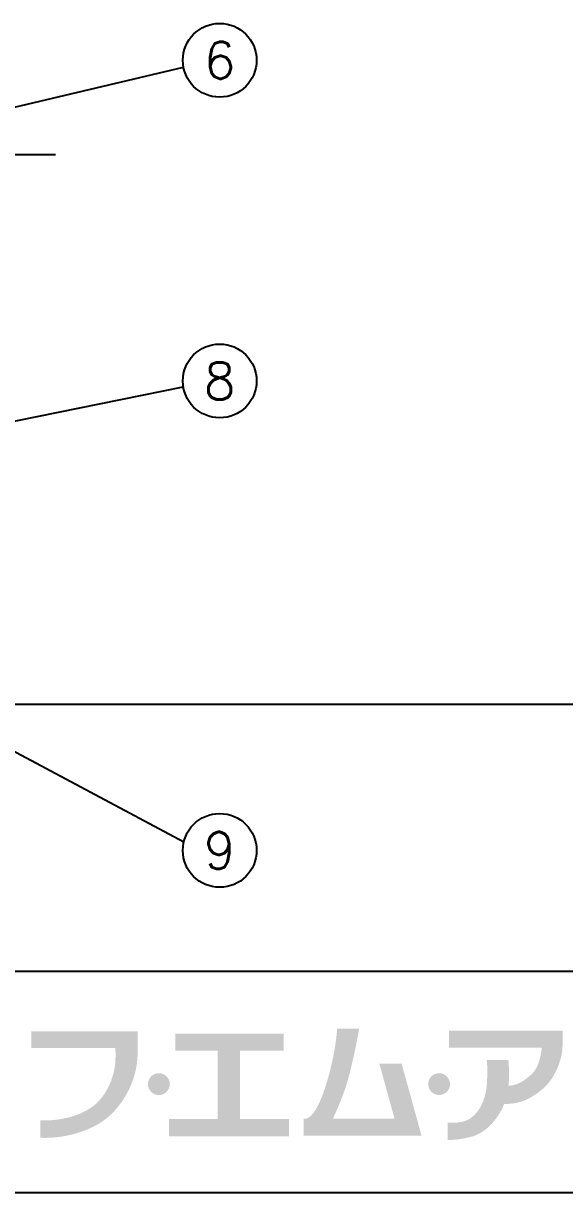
# Model space of a CAD drawing. Extents: x 115 to 2025, y 0 to 1377.
# Drawn here: x 450 to 633.4, y 0 to 396.2 of the extents above; entities that cross this region are included whole.
import ezdxf
from ezdxf.enums import TextEntityAlignment as Align

# ---------------------------------------------------------------- set-up
doc = ezdxf.new("R2010")
doc.units = 0
doc.header["$LTSCALE"] = 0.5
doc.header["$PDMODE"] = 3
doc.layers.get('0').update_dxf_attribs({"linetype": 'CONTINUOUS'})
doc.layers.get('DEFPOINTS').update_dxf_attribs({"linetype": 'CONTINUOUS'})
doc.layers.add('SUNPOU', color=7, linetype='CONTINUOUS')
doc.layers.add('WAKU', color=7, linetype='CONTINUOUS')
doc.styles.get("Standard").update_dxf_attribs({"font": 'ROMANS', "bigfont": 'EXTFONT.shx'})
doc.dimstyles.get("Standard").update_dxf_attribs({"dimscale": 5, "dimtxt": 2, "dimasz": 3, "dimexe": 1, "dimexo": 1, "dimgap": 0.6, "dimtad": 3, "dimdec": 1, "dimzin": 0, "dimdsep": 46, "dimtxsty": 'STANDARD', "dimblk1": 'OPEN', "dimblk2": 'OPEN', "dimsah": 1, "dimcen": 1.5, "dimclrd": 7, "dimclre": 7, "dimclrt": 7, "dimadec": 0, "dimazin": 0, "dimtfac": 1, "dimtdec": 1, "dimtmove": 0, "dimatfit": 0, "dimldrblk": 'DOTSMALL', "dimfxl": 1, "dimtvp": 1, "dimtolj": 1, "dimtzin": 0, "dimarcsym": 0})

# ---------------------------------------------------------------- blocks, each defined once
blk = doc.blocks.new('_OPEN')
at = {"color": 0, "linetype": 'ByBlock'}
for p, q in [((-1, 0.167), (0, 0)), ((0, 0), (-1, -0.167)), ((0, 0), (-1, 0))]:
    blk.add_line(p, q, dxfattribs=at)
blk = doc.blocks.new('*D52')
at = {"color": 7, "lineweight": -2}
for p, q in [((263.6, 310.47), (263.6, 356.78)), ((430.91, 310.47), (430.91, 356.78)), ((248.6, 351.78), (189.74, 351.78)), ((430.91, 351.78), (263.6, 351.78)), ((445.91, 351.78), (460.91, 351.78))]:
    blk.add_line(p, q, dxfattribs=at)
at = {"layer": 'DEFPOINTS', "color": 0}
for p in [(263.6, 351.78), (263.6, 305.47), (430.91, 305.47)]:
    blk.add_point(p, dxfattribs=at)
at = {"color": 7, "lineweight": -2, "xscale": 15, "yscale": 15, "zscale": 15}
blk.add_blockref('_OPEN', (263.6, 351.78), dxfattribs=at)
at = {"color": 7, "lineweight": -2, "xscale": 15, "yscale": 15, "zscale": 15, "rotation": 180}
blk.add_blockref('_OPEN', (430.91, 351.78), dxfattribs=at)
at = {"color": 7, "insert": (211.31, 359.78), "char_height": 10, "attachment_point": 5}
blk.add_mtext('\\A1;φ165', dxfattribs=at)
blk = doc.blocks.new('_DotSmall')
at = {"color": 0, "linetype": 'ByBlock', "const_width": 0.5}
blk.add_lwpolyline([(-0.0625, 0, 1), (0.0625, 0, 1)], format="xyb", close=True, dxfattribs=at)

msp = doc.modelspace()

# ---------------------------------------------------------------- hatches: boundary and pattern name
at = {"layer": 'WAKU'}
h = msp.add_hatch(color=1, dxfattribs=at)
edge = h.paths.add_edge_path()
edge.add_spline(control_points=[(578.2, 43.65), (578.2, 43.65), (570.65, 43.65), (570.65, 43.65), (570.65, 43.65), (575.77, 25.11), (575.77, 25.11), (575.77, 25.11), (554.88, 25.11), (554.88, 25.11), (555.48, 26.27), (556.81, 29.05), (558.58, 33.87), (561.44, 41.68), (563.8, 55.58), (563.8, 55.58), (563.8, 55.58), (556.35, 55.58), (556.35, 55.58), (556.35, 55.58), (555.84, 46.26), (552.11, 35.08), (549.57, 27.44), (547.28, 25.54), (546.09, 25.11), (546.09, 25.11), (544.97, 25.11), (544.97, 25.11), (544.97, 25.11), (544.97, 19.33), (544.97, 19.33), (544.97, 19.33), (577.36, 19.33), (577.36, 19.33), (577.36, 19.33), (582.3, 19.33), (582.3, 19.33), (582.3, 19.33), (584.91, 19.33), (584.91, 19.33), (584.91, 19.33), (578.2, 43.65), (578.2, 43.65)], knot_values=[0, 0, 0, 0, 1, 1, 1, 2, 2, 2, 3, 3, 3, 4, 4, 4, 5, 5, 5, 6, 6, 6, 7, 7, 7, 8, 8, 8, 9, 9, 9, 10, 10, 10, 11, 11, 11, 12, 12, 12, 13, 13, 13, 14, 14, 14, 14], degree=3, periodic=0)
h = msp.add_hatch(color=1, dxfattribs=at)
edge = h.paths.add_edge_path()
edge.add_spline(control_points=[(488.75, 49.02), (488.75, 49.02), (488.75, 50.06), (488.75, 50.06), (488.76, 50.73), (488.77, 51.12), (488.75, 51.17), (488.75, 51.17), (488.75, 54.67), (488.75, 54.67), (488.75, 54.67), (452.69, 54.67), (452.69, 54.67), (452.69, 54.67), (452.69, 49.02), (452.69, 49.02), (452.69, 49.02), (481.18, 49.02), (481.18, 49.02), (481.32, 47.05), (481.43, 42.9), (480.27, 39.37), (479.06, 35.68), (477.51, 33.01), (475.36, 30.8), (471.02, 26.3), (462.93, 24.17), (455.8, 24.48), (455.8, 24.48), (455.8, 24.47), (455.8, 24.47), (455.8, 24.47), (455.8, 18.59), (455.8, 18.59), (455.8, 18.59), (455.8, 18.58), (455.8, 18.58), (464.54, 18.2), (474.66, 21.22), (480.13, 26.87), (482.74, 29.58), (485.09, 32.85), (486.75, 37.09), (488.34, 41.12), (488.74, 44.79), (488.74, 47.37), (488.73, 47.99), (488.73, 48.54), (488.74, 49.02), (488.74, 49.02), (488.75, 49.02), (488.75, 49.02)], knot_values=[0, 0, 0, 0, 1, 1, 1, 2, 2, 2, 3, 3, 3, 4, 4, 4, 5, 5, 5, 6, 6, 6, 7, 7, 7, 8, 8, 8, 9, 9, 9, 10, 10, 10, 11, 11, 11, 12, 12, 12, 13, 13, 13, 14, 14, 14, 15, 15, 15, 16, 16, 16, 17, 17, 17, 17], degree=3, periodic=0)
msp.add_hatch(color=1, dxfattribs=at).paths.add_polyline_path([(523.48, 25), (523.48, 48.15), (538.26, 48.15), (538.26, 53.89), (501.49, 53.89), (501.49, 48.15), (515.89, 48.15), (515.89, 25), (499.35, 25), (499.35, 19.06), (540.02, 19.06), (540.02, 25)])
h = msp.add_hatch(color=1, dxfattribs=at)
edge = h.paths.add_edge_path()
edge.add_spline(control_points=[(632.75, 50.8), (632.75, 50.8), (632.75, 54.88), (632.75, 54.88), (632.75, 54.88), (594.26, 54.88), (594.26, 54.88), (594.26, 54.88), (594.26, 49.08), (594.26, 49.08), (594.26, 49.08), (625.63, 49.08), (625.63, 49.08), (625.52, 47.53), (624.97, 42.7), (622.25, 40.16), (618.98, 37.12), (616.6, 36.25), (614.42, 36.25), (614.41, 36.25), (614.4, 36.25), (614.38, 36.25), (614.84, 40.73), (614.34, 44.95), (614.34, 44.95), (614.34, 44.95), (606.95, 44.95), (606.95, 44.95), (606.95, 44.95), (607.43, 43.71), (607.1, 37.26), (606.73, 30.3), (603.69, 26.46), (601.01, 24.87), (598.32, 23.27), (593.82, 23.7), (593.82, 23.7), (593.82, 23.7), (593.82, 17.83), (593.82, 17.83), (593.82, 17.83), (596.14, 17.62), (601.22, 18.78), (605.72, 19.79), (609.6, 23.21), (612.46, 28.85), (612.53, 28.99), (612.81, 29.87), (612.87, 30.02), (616.36, 30.06), (620.34, 30.32), (626.02, 35.16), (630.44, 38.93), (632.17, 44.84), (632.62, 48.07), (632.62, 48.07), (632.75, 50.8), (632.75, 50.8)], knot_values=[0, 0, 0, 0, 1, 1, 1, 2, 2, 2, 3, 3, 3, 4, 4, 4, 5, 5, 5, 6, 6, 6, 7, 7, 7, 8, 8, 8, 9, 9, 9, 10, 10, 10, 11, 11, 11, 12, 12, 12, 13, 13, 13, 14, 14, 14, 15, 15, 15, 16, 16, 16, 17, 17, 17, 18, 18, 18, 19, 19, 19, 19], degree=3, periodic=0)
h = msp.add_hatch(color=1, dxfattribs=at)
edge = h.paths.add_edge_path()
edge.add_spline(control_points=[(499.63, 36.76), (499.63, 34.72), (497.98, 33.07), (495.94, 33.07), (493.9, 33.07), (492.24, 34.72), (492.24, 36.76), (492.24, 38.8), (493.9, 40.45), (495.94, 40.45), (497.98, 40.45), (499.63, 38.8), (499.63, 36.76)], knot_values=[0, 0, 0, 0, 1, 1, 1, 2, 2, 2, 3, 3, 3, 4, 4, 4, 4], degree=3, periodic=0)
h = msp.add_hatch(color=1, dxfattribs=at)
edge = h.paths.add_edge_path()
edge.add_spline(control_points=[(594.59, 36.76), (594.59, 34.72), (592.93, 33.07), (590.89, 33.07), (588.85, 33.07), (587.2, 34.72), (587.2, 36.76), (587.2, 38.8), (588.85, 40.45), (590.89, 40.45), (592.93, 40.45), (594.59, 38.8), (594.59, 36.76)], knot_values=[0, 0, 0, 0, 1, 1, 1, 2, 2, 2, 3, 3, 3, 4, 4, 4, 4], degree=3, periodic=0)

# ---------------------------------------------------------------- linework, layer by layer
at = {"color": 2}
msp.add_line((215.4, 165.47), (1121.92, 165.47), dxfattribs=at)
at = {"layer": 'SUNPOU'}
for centre in [(516.56, 383.7), (516.56, 275.03), (516.56, 115.95)]:
    msp.add_circle(centre, 12.5, dxfattribs=at)
at = {"layer": 'WAKU', "color": 6}
for p, q in [((115, 75), (2025, 75)), ((115, 0), (2025, 0))]:
    msp.add_line(p, q, dxfattribs=at)

# ---------------------------------------------------------------- texts
at = {"layer": 'SUNPOU'}
for s, p in [('6', (516.56, 383.7)), ('8', (516.56, 275.03)), ('9', (516.56, 115.95))]:
    msp.add_text(s, height=12.5, dxfattribs=at).set_placement(p, align=Align.MIDDLE)

# ---------------------------------------------------------------- dimensions: what is measured, and where the dimension line sits
at = {"color": 2}
dim = msp.add_linear_dim(base=(263.6, 351.78), p1=(430.91, 305.47), p2=(263.6, 305.47), text='φ165', dimstyle='STANDARD', dxfattribs=at)
dim.commit()
dim.dimension.update_dxf_attribs({"geometry": '*D52', "text_midpoint": (211.31, 351.78), "dimtype": 160})

# ---------------------------------------------------------------- leaders
at = {"layer": 'SUNPOU'}
for points, override in [([(403.05, 357.48), (504.27, 381.39)], {"dimldrblk": 'DotSmall'}), ([(361.55, 243.96), (504.21, 273.06)], {"dimgap": 1, "dimtad": 0, "dimldrblk": 'DotSmall'}), ([(412.26, 167.95), (504.42, 118.92)], {"dimgap": 1, "dimtad": 0, "dimldrblk": 'DotSmall'})]:
    msp.add_leader(points, dimstyle='STANDARD', override=override, dxfattribs=at)

doc.saveas('drawing.dxf')
